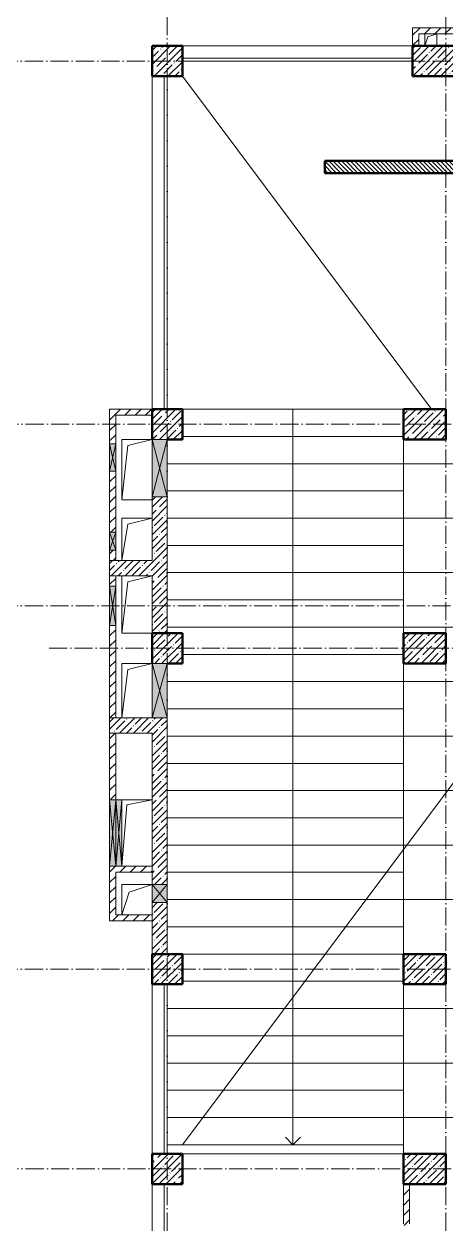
# Model space of a CAD drawing. Header units: millimetres. Extents: x -213536 to 1564669, y -45299 to 942238.
# Drawn here: x -8104 to -1142, y 472304 to 492109 of the extents above; entities that cross this region are included whole.
import ezdxf

# ---------------------------------------------------------------- set-up
doc = ezdxf.new("R2010")
doc.units = ezdxf.units.MM
doc.linetypes.add('50_200_ШТРИХ_1Т_ш5_п1_п1_', pattern=[700, 500, -100, 0, -100])
for name, color, linetype, lineweight in [('3.1) ЖБ окна 1.2 м', 102, 'Continuous', 30), ('A-DETL-____-OTLN-4', 7, 'Continuous', 18), ('A-DETL-GENF-OTLN', 7, 'Continuous', 9), ('A-FLOR-____-OTLN', 7, 'Continuous', 9), ('A-GENM-____-OTLN', 7, 'Continuous', 9), ('A-GLAZ-____-OTLN', 7, 'Continuous', 9), ('A-WALL-____-MCUT-1', 7, 'Continuous', 9), ('A-WALL-____-MCUT-2', 7, 'Continuous', 50), ('A-WALL-____-PATT-1', 7, 'Continuous', 9), ('A-WALL-FNSH-MCUT-1', 7, 'Continuous', 9), ('I-WALL-____-OTLN', 7, 'Continuous', 9), ('S-COLS-____-MCUT', 7, 'Continuous', 50), ('S-COLS-____-OTLN', 7, 'Continuous', 9), ('S-GRID-____-OTLN-1', 7, '50_200_ШТРИХ_1Т_ш5_п1_п1_', 9), ('S-STRS-____-OTLN-1', 7, 'Continuous', 9)]:
    doc.layers.add(name, color=color, linetype=linetype, lineweight=lineweight)
doc.layers.add('A-GLAZ-____-OTLN-1', color=7, linetype='Continuous', lineweight=9, true_color=0xc0c0c0)
pattern_1 = [(45, (-15591.66, 459015.94), (-114.0493, 114.0493), []), (45, (-15477.61, 459015.94), (-114.0493, 114.0493), [201.612, -40.322, 3.353, -36.97])]
pattern_2 = [(45, (-15591.66, 459015.94), (-84.8528, 84.8528), [])]

# ---------------------------------------------------------------- blocks, each defined once
blk = doc.blocks.new('BSC_Колонна _Прямоугольная - 500х500-25976076-АР1_План отверстий 2 этажа в осях 1-64_А-ГГ')
at = {"layer": 'S-COLS-____-OTLN'}
h = blk.add_hatch(dxfattribs=at)
h.set_pattern_fill('FP_26', color=256, style=0, pattern_type=2)
h.set_pattern_definition([(45, (-9850, -32481.04), (-114.04925, 114.04925), []), (45, (-9735.95, -32481.04), (-114.04925, 114.04925), [201.613, -40.323, 3.353, -36.97])])
h.paths.add_polyline_path([(-250, -250), (250, -250), (250, 250), (-250, 250)], flags=0)
at = {"layer": 'S-COLS-____-MCUT'}
for p, q in [((250, 250), (-250, 250)), ((-250, 250), (-250, -250)), ((250, -250), (250, 250)), ((-250, -250), (250, -250))]:
    blk.add_line(p, q, dxfattribs=at)
blk = doc.blocks.new('BSC_Колонна _Прямоугольная - 500х500-V2-АР1_План отверстий 2 этажа в осях 1-64_А-ГГ')
at = {"layer": 'S-COLS-____-OTLN'}
h = blk.add_hatch(dxfattribs=at)
h.set_pattern_fill('FP_28', color=256, style=0, pattern_type=2)
h.set_pattern_definition([(45, (-9850, -26481.04), (-114.04925, 114.04925), []), (45, (-9735.95, -26481.04), (-114.04925, 114.04925), [201.613, -40.323, 3.353, -36.97])])
h.paths.add_polyline_path([(-250, -250), (250, -250), (250, 250), (-250, 250)], flags=0)
at = {"layer": 'S-COLS-____-MCUT'}
for p, q in [((250, 250), (-250, 250)), ((-250, 250), (-250, -250)), ((250, -250), (250, 250)), ((0, -250), (250, -250))]:
    blk.add_line(p, q, dxfattribs=at)
blk = doc.blocks.new('BSC_Колонна _Прямоугольная - 500х700-V4-АР1_План отверстий 2 этажа в осях 1-64_А-ГГ')
at = {"layer": 'S-COLS-____-OTLN'}
h = blk.add_hatch(dxfattribs=at)
h.set_pattern_fill('FP_30', color=256, style=0, pattern_type=2)
h.set_pattern_definition([(315, (-32481.04, 14250), (114.04925, 114.04925), []), (315, (-32481.04, 14135.95), (114.04925, 114.04925), [201.613, -40.323, 3.353, -36.97])])
h.paths.add_polyline_path([(-250, 350), (-250, -350), (250, -350), (250, 350)], flags=0)
at = {"layer": 'S-COLS-____-MCUT'}
for p, q in [((250, 350), (-250, 350)), ((-250, 350), (-250, -350)), ((250, -350), (250, 350)), ((-250, -350), (250, -350))]:
    blk.add_line(p, q, dxfattribs=at)
blk = doc.blocks.new('BSC_Колонна _Прямоугольная - 500х700-V5-АР1_План отверстий 2 этажа в осях 1-64_А-ГГ')
at = {"layer": 'S-COLS-____-OTLN'}
h = blk.add_hatch(dxfattribs=at)
h.set_pattern_fill('FP_31', color=256, style=0, pattern_type=2)
h.set_pattern_definition([(315, (-22781.04, 14100), (114.0493, 114.0493), []), (315, (-22781.04, 13985.95), (114.0493, 114.0493), [201.613, -40.323, 3.353, -36.97])])
h.paths.add_polyline_path([(-250, 350), (-250, -350), (250, -350), (250, 350)], flags=0)
at = {"layer": 'S-COLS-____-MCUT'}
for p, q in [((250, 350), (-250, 350)), ((-250, 350), (-250, -350)), ((250, -350), (250, 350)), ((-250, -350), (250, -350))]:
    blk.add_line(p, q, dxfattribs=at)
blk = doc.blocks.new('BSC_Колонна _Прямоугольная - 500х700-V6-АР1_План отверстий 2 этажа в осях 1-64_А-ГГ')
at = {"layer": 'S-COLS-____-OTLN'}
h = blk.add_hatch(dxfattribs=at)
h.set_pattern_fill('FP_32', color=256, style=0, pattern_type=2)
h.set_pattern_definition([(315, (-26481.04, 14100), (114.04925, 114.04925), []), (315, (-26481.04, 13985.95), (114.04925, 114.04925), [201.613, -40.323, 3.353, -36.97])])
h.paths.add_polyline_path([(-250, 350), (-250, -350), (250, -350), (250, 350)], flags=0)
at = {"layer": 'S-COLS-____-MCUT'}
for p, q in [((250, 350), (-250, 350)), ((-250, 350), (-250, -350)), ((250, -350), (250, 350)), ((-250, -350), (250, -350))]:
    blk.add_line(p, q, dxfattribs=at)
blk = doc.blocks.new('BSC_Колонна _Прямоугольная - 500х500-V105-АР1_План отверстий 2 этажа в осях 1-64_А-ГГ')
at = {"layer": 'S-COLS-____-OTLN'}
h = blk.add_hatch(dxfattribs=at)
h.set_pattern_fill('FP_134', color=256, style=0, pattern_type=2)
h.set_pattern_definition([(45, (-9850, -17481.04), (-114.0493, 114.0493), []), (45, (-9735.95, -17481.04), (-114.0493, 114.0493), [201.613, -40.323, 3.353, -36.97])])
h.paths.add_polyline_path([(-250, -250), (250, -250), (250, 250), (-250, 250)], flags=0)
at = {"layer": 'S-COLS-____-MCUT'}
for p, q in [((250, 250), (-250, 250)), ((-250, 250), (-250, -250)), ((250, -250), (250, 250)), ((-250, -250), (250, -250))]:
    blk.add_line(p, q, dxfattribs=at)
blk = doc.blocks.new('BSC_Колонна _Прямоугольная - 500х700-V110-АР1_План отверстий 2 этажа в осях 1-64_А-ГГ')
at = {"layer": 'S-COLS-____-OTLN'}
h = blk.add_hatch(dxfattribs=at)
h.set_pattern_fill('FP_139', color=256, style=0, pattern_type=2)
h.set_pattern_definition([(315, (-17481.04, 14100), (114.0493, 114.0493), []), (315, (-17481.04, 13985.95), (114.0493, 114.0493), [201.612, -40.322, 3.353, -36.97])])
h.paths.add_polyline_path([(-250, 350), (-250, -350), (250, -350), (250, 350)], flags=0)
at = {"layer": 'S-COLS-____-MCUT'}
for p, q in [((250, 350), (-250, 350)), ((-250, 350), (-250, -350)), ((250, -350), (250, 350)), ((-250, -350), (250, -350))]:
    blk.add_line(p, q, dxfattribs=at)
blk = doc.blocks.new('BSC_Колонна _Прямоугольная - 500х700-V134-АР1_План отверстий 2 этажа в осях 1-64_А-ГГ')
at = {"layer": 'S-COLS-____-OTLN'}
h = blk.add_hatch(dxfattribs=at)
h.set_pattern_fill('FP_164', color=256, style=0, pattern_type=2)
h.set_pattern_definition([(315, (-14181.04, 14100), (114.0493, 114.0493), []), (315, (-14181.04, 13985.95), (114.0493, 114.0493), [201.612, -40.322, 3.353, -36.97])])
h.paths.add_polyline_path([(-250, 350), (-250, -350), (250, -350), (250, 350)], flags=0)
at = {"layer": 'S-COLS-____-MCUT'}
for p, q in [((250, 350), (-250, 350)), ((-250, 350), (-250, -350)), ((250, -350), (250, 350)), ((-250, -350), (250, -350))]:
    blk.add_line(p, q, dxfattribs=at)
blk = doc.blocks.new('AR_Отверстие прямоугольное _в плите_ - AR_Отверстие прямоугольное _в плите_-30552728-АР1_План отверстий 2 этажа в осях 1-64_А-ГГ')
at = {"layer": 'A-GENM-____-OTLN'}
for p, q in [((250, 500), (-250, 500)), ((-250, 500), (-250, -500)), ((-250, -500), (-150, 400)), ((-150, 400), (250, 500)), ((-250, -500), (250, -500))]:
    blk.add_line(p, q, dxfattribs=at)
blk = doc.blocks.new('AR_Отверстие прямоугольное _в плите_ - AR_Отверстие прямоугольное _в плите_-30552824-АР1_План отверстий 2 этажа в осях 1-64_А-ГГ')
at = {"layer": 'A-GENM-____-OTLN'}
for p, q in [((250, 350), (-250, 350)), ((-250, 350), (-250, -350)), ((-250, -350), (-150, 250)), ((-150, 250), (250, 350))]:
    blk.add_line(p, q, dxfattribs=at)
blk = doc.blocks.new('AR_Отверстие прямоугольное _в плите_ - AR_Отверстие прямоугольное _в плите_-30552826-АР1_План отверстий 2 этажа в осях 1-64_А-ГГ')
at = {"layer": 'A-GENM-____-OTLN'}
for p, q in [((-250, 475), (-250, -475)), ((-150, 375), (250, 475)), ((-250, -475), (-150, 375)), ((-250, -475), (250, -475))]:
    blk.add_line(p, q, dxfattribs=at)
blk = doc.blocks.new('AR_Отверстие прямоугольное _в плите_ - AR_Отверстие прямоугольное _в плите_-V175-АР1_План отверстий 2 этажа в осях 1-64_А-ГГ')
at = {"layer": 'A-GENM-____-OTLN'}
for p, q in [((250, 450), (-250, 450)), ((-250, 450), (-250, -450)), ((-150, 350), (250, 450)), ((-250, -450), (-150, 350))]:
    blk.add_line(p, q, dxfattribs=at)
blk = doc.blocks.new('AR_Отверстие прямоугольное _в плите_ - AR_Отверстие прямоугольное _в плите_-V186-АР1_План отверстий 2 этажа в осях 1-64_А-ГГ')
at = {"layer": 'A-GENM-____-OTLN'}
for p, q in [((250, 250), (-250, 250)), ((-250, 250), (-250, -250)), ((-125, 125), (250, 250)), ((-250, -250), (-125, 125))]:
    blk.add_line(p, q, dxfattribs=at)
blk = doc.blocks.new('AR_Отверстие прямоугольное _в плите_ - AR_Отверстие прямоугольное _в плите_-V190-АР1_План отверстий 2 этажа в осях 1-64_А-ГГ')
at = {"layer": 'A-GENM-____-OTLN'}
for p, q in [((-100, 100), (-100, -100)), ((-100, -100), (-50, 50)), ((-50, 50), (100, 100)), ((100, -100), (100, 100))]:
    blk.add_line(p, q, dxfattribs=at)
blk = doc.blocks.new('AR_Отверстие прямоугольное _в стене__БезПР - AR_Отверстие прямоугольное _в стене__БезПР-30590122-АР1_План отверстий 2 этажа в осях 1-64_А-ГГ')
at = {"layer": 'A-GLAZ-____-OTLN-1'}
blk.add_hatch(color=256, dxfattribs=at).paths.add_polyline_path([(475, -125), (475, 125), (-475, 125), (-475, -125)], flags=0)
at = {"layer": 'A-DETL-GENF-OTLN'}
for p, q in [((-475, -125), (-475, 125)), ((-475, 125), (475, 125)), ((475, 125), (-475, -125)), ((-475, 125), (475, -125)), ((475, 125), (-475, 125)), ((-475, 125), (-475, -125)), ((475, 125), (475, -125)), ((475, -125), (475, 125)), ((475, -125), (-475, -125)), ((-475, -125), (475, -125))]:
    blk.add_line(p, q, dxfattribs=at)
at = {"layer": 'A-GLAZ-____-OTLN'}
blk.add_line((475, 125), (-475, 125), dxfattribs=at)
blk = doc.blocks.new('AR_Отверстие прямоугольное _в стене__БезПР - AR_Отверстие прямоугольное _в стене__БезПР-30590124-АР1_План отверстий 2 этажа в осях 1-64_А-ГГ')
at = {"layer": 'A-GLAZ-____-OTLN-1'}
blk.add_hatch(color=256, dxfattribs=at).paths.add_polyline_path([(450, -125), (450, 125), (-450, 125), (-450, -125)], flags=0)
at = {"layer": 'A-DETL-GENF-OTLN'}
for p, q in [((-450, -125), (-450, 125)), ((-450, 125), (450, 125)), ((450, 125), (-450, -125)), ((-450, 125), (450, -125)), ((450, 125), (-450, 125)), ((-450, 125), (-450, -125)), ((450, 125), (450, -125)), ((450, -125), (450, 125)), ((450, -125), (-450, -125)), ((-450, -125), (450, -125))]:
    blk.add_line(p, q, dxfattribs=at)
at = {"layer": 'A-GLAZ-____-OTLN'}
blk.add_line((450, 125), (-450, 125), dxfattribs=at)
blk = doc.blocks.new('AR_Отверстие прямоугольное _в стене__БезПР - AR_Отверстие прямоугольное _в стене__БезПР-30460031-АР1_План отверстий 2 этажа в осях 1-64_А-ГГ')
at = {"layer": 'A-GLAZ-____-OTLN-1'}
blk.add_hatch(color=256, dxfattribs=at).paths.add_polyline_path([(150, 125), (-150, 125), (-150, -125), (150, -125)], flags=0)
at = {"layer": 'A-DETL-GENF-OTLN'}
for p, q in [((-150, -125), (-150, 125)), ((-150, 125), (150, 125)), ((150, 125), (-150, -125)), ((-150, 125), (150, -125)), ((150, 125), (-150, 125)), ((-150, 125), (-150, -125)), ((150, 125), (150, -125)), ((150, -125), (150, 125)), ((150, -125), (-150, -125)), ((-150, -125), (150, -125))]:
    blk.add_line(p, q, dxfattribs=at)
at = {"layer": 'A-GLAZ-____-OTLN'}
blk.add_line((150, 125), (-150, 125), dxfattribs=at)
blk = doc.blocks.new('AR_Отверстие прямоугольное _в плите_ - AR_Отверстие прямоугольное _в плите_-30552711-АР1_План отверстий 2 этажа в осях 1-64_А-ГГ')
at = {"layer": 'A-GENM-____-OTLN'}
for p, q in [((250, 550), (-250, 550)), ((-250, -550), (-167, 467)), ((-167, 467), (250, 550))]:
    blk.add_line(p, q, dxfattribs=at)
blk = doc.blocks.new('AR_Отверстие прямоугольное _в стене__БезПР - AR_Отверстие прямоугольное _в стене__БезПР-36428237-АР1_План отверстий 2 этажа в осях 1-64_А-ГГ')
at = {"layer": 'A-GLAZ-____-OTLN'}
blk.add_hatch(color=256, dxfattribs=at).paths.add_polyline_path([(-325, -50), (325, -50), (325, 50), (-325, 50)], flags=0)
at = {"layer": 'A-DETL-GENF-OTLN'}
for p, q in [((-325, -50), (-325, 50)), ((-325, 50), (325, 50)), ((325, 50), (-325, -50)), ((-325, 50), (325, -50)), ((325, 50), (-325, 50)), ((-325, 50), (-325, -50)), ((325, 50), (325, -50)), ((325, -50), (325, 50)), ((325, -50), (-325, -50)), ((-325, -50), (325, -50))]:
    blk.add_line(p, q, dxfattribs=at)
at = {"layer": 'A-GLAZ-____-OTLN'}
blk.add_line((325, 50), (-325, 50), dxfattribs=at)
blk = doc.blocks.new('AR_Отверстие прямоугольное _в стене_ - AR_Отверстие прямоугольное _в стене__ОВ-36889588-АР1_План отверстий 2 этажа в осях 1-64_А-ГГ')
at = {"layer": 'A-GLAZ-____-OTLN'}
blk.add_hatch(color=256, dxfattribs=at).paths.add_polyline_path([(-550, -50), (550, -50), (550, 50), (-550, 50)], flags=0)
at = {"layer": 'A-DETL-GENF-OTLN'}
for p, q in [((-550, -50), (-550, 50)), ((-550, 50), (550, 50)), ((550, 50), (-550, -50)), ((-550, 50), (550, -50)), ((550, 50), (-550, 50)), ((-550, 50), (-550, -50)), ((550, 50), (550, -50)), ((550, -50), (550, 50))]:
    blk.add_line(p, q, dxfattribs=at)
blk = doc.blocks.new('AR_Отверстие прямоугольное _в стене__БезПР - AR_Отверстие прямоугольное _в стене__БезПР-36788913-АР1_План отверстий 2 этажа в осях 1-64_А-ГГ')
at = {"layer": 'A-GLAZ-____-OTLN'}
blk.add_hatch(color=256, dxfattribs=at).paths.add_polyline_path([(-225, -50), (225, -50), (225, 50), (-225, 50)], flags=0)
at = {"layer": 'A-DETL-GENF-OTLN'}
for p, q in [((-225, -50), (-225, 50)), ((-225, 50), (225, 50)), ((225, 50), (-225, -50)), ((-225, 50), (225, -50)), ((225, 50), (-225, 50)), ((-225, 50), (-225, -50)), ((225, 50), (225, -50)), ((225, -50), (225, 50)), ((225, -50), (-225, -50)), ((-225, -50), (225, -50))]:
    blk.add_line(p, q, dxfattribs=at)
at = {"layer": 'A-GLAZ-____-OTLN'}
blk.add_line((225, 50), (-225, 50), dxfattribs=at)
blk = doc.blocks.new('AR_Отверстие прямоугольное _в стене__БезПР - AR_Отверстие прямоугольное _в стене__БезПР-36788904-АР1_План отверстий 2 этажа в осях 1-64_А-ГГ')
at = {"layer": 'A-GLAZ-____-OTLN'}
blk.add_hatch(color=256, dxfattribs=at).paths.add_polyline_path([(150, -50), (150, 50), (-150, 50), (-150, -50)], flags=0)
at = {"layer": 'A-DETL-GENF-OTLN'}
for p, q in [((-150, -50), (-150, 50)), ((-150, 50), (150, 50)), ((150, 50), (-150, -50)), ((-150, 50), (150, -50)), ((150, 50), (-150, 50)), ((-150, 50), (-150, -50)), ((150, 50), (150, -50)), ((150, -50), (150, 50)), ((150, -50), (-150, -50)), ((-150, -50), (150, -50))]:
    blk.add_line(p, q, dxfattribs=at)
at = {"layer": 'A-GLAZ-____-OTLN'}
blk.add_line((150, 50), (-150, 50), dxfattribs=at)
blk = doc.blocks.new('AR_Отверстие прямоугольное _в стене_ - AR_Отверстие прямоугольное _в стене__ОВ-36943067-АР1_План отверстий 2 этажа в осях 1-64_А-ГГ')
at = {"layer": 'A-GLAZ-____-OTLN'}
blk.add_hatch(color=256, dxfattribs=at).paths.add_polyline_path([(-550, -50), (550, -50), (550, 50), (-550, 50)], flags=0)
at = {"layer": 'A-DETL-GENF-OTLN'}
for p, q in [((-550, -50), (-550, 50)), ((-550, 50), (550, 50)), ((550, 50), (-550, -50)), ((-550, 50), (550, -50)), ((550, 50), (-550, 50)), ((-550, 50), (-550, -50)), ((550, 50), (550, -50)), ((550, -50), (550, 50)), ((550, -50), (-550, -50)), ((-550, -50), (550, -50))]:
    blk.add_line(p, q, dxfattribs=at)
blk = doc.blocks.new('2этаж')
at = {"layer": 'S-GRID-____-OTLN-1', "color": 251, "ltscale": 0.6, "true_color": 0x636466}
for p, q in [((-5741.7, 454533.3), (-5741.7, 508896.9)), ((-1141.7, 454533.3), (-1141.7, 508896.9)), ((11116.1, 491497), (-20260.4, 491497)), ((-20260.4, 485497), (11116.1, 485497)), ((11116.1, 482497), (-20260.4, 482497)), ((-7691.7, 481797), (11116.1, 481797)), ((11116.1, 476497), (-20260.4, 476497)), ((-20260.4, 473197), (11116.1, 473197))]:
    blk.add_line(p, q, dxfattribs=at)

msp = doc.modelspace()

# ---------------------------------------------------------------- hatches: boundary and pattern name
at = {"layer": 'A-WALL-____-PATT-1'}
h = msp.add_hatch(dxfattribs=at)
h.set_pattern_fill('FP_4', color=256, style=0, pattern_type=2)
h.set_pattern_definition(pattern_2)
h.paths.add_polyline_path([(-1591.7, 491747), (-1591.7, 492047), (-1691.7, 492047), (-1691.7, 491747)], flags=0)
h = msp.add_hatch(dxfattribs=at)
h.set_pattern_fill('FP_4', color=256, style=0, pattern_type=2)
h.set_pattern_definition(pattern_2)
h.paths.add_polyline_path([(-991.7, 491947), (-991.7, 492047), (-1591.7, 492047), (-1591.7, 491947), (-1465.6, 491947)], flags=0)
h = msp.add_hatch(dxfattribs=at)
h.set_pattern_fill('FP_6', color=256, style=0, pattern_type=2)
h.set_pattern_definition([(135, (-15591.663, 459015.94), (-35.35534, -35.35534), [])])
h.paths.add_polyline_path([(6158.3, 489647), (6158.3, 489847), (-3141.7, 489847), (-3141.7, 489647), (5604.2, 489647)], flags=0)
h = msp.add_hatch(dxfattribs=at)
h.set_pattern_fill('FP_4', color=256, style=0, pattern_type=2)
h.set_pattern_definition(pattern_2)
h.paths.add_polyline_path([(-5991.7, 485647), (-5991.7, 485747), (-6691.7, 485747), (-6691.7, 485647), (-6591.7, 485647)], flags=0)
h = msp.add_hatch(dxfattribs=at)
h.set_pattern_fill('FP_4', color=256, style=0, pattern_type=2)
h.set_pattern_definition(pattern_2)
h.paths.add_polyline_path([(-6591.7, 483247), (-6591.7, 483417), (-6691.7, 483417), (-6691.7, 483247)], flags=0)
h.paths.add_polyline_path([(-6691.7, 483717), (-6591.7, 483717), (-6591.7, 484722), (-6691.7, 484722), (-6691.7, 483831.7)], flags=0)
h.paths.add_polyline_path([(-6691.7, 485172), (-6591.7, 485172), (-6591.7, 485647), (-6691.7, 485647)], flags=0)
h = msp.add_hatch(dxfattribs=at)
h.set_pattern_fill('FP_25', color=256, style=0, pattern_type=2)
h.set_pattern_definition(pattern_1)
h.paths.add_polyline_path([(-5741.7, 482047), (-5741.7, 484297), (-5991.7, 484297), (-5991.7, 482047)], flags=0)
h = msp.add_hatch(dxfattribs=at)
h.set_pattern_fill('FP_25', color=256, style=0, pattern_type=2)
h.set_pattern_definition(pattern_1)
h.paths.add_polyline_path([(-5991.7, 482997), (-5991.7, 483247), (-6691.7, 483247), (-6691.7, 482997)], flags=0)
h = msp.add_hatch(dxfattribs=at)
h.set_pattern_fill('FP_4', color=256, style=0, pattern_type=2)
h.set_pattern_definition(pattern_2)
h.paths.add_polyline_path([(-6691.7, 480647), (-6591.7, 480647), (-6591.7, 482172), (-6691.7, 482172), (-6691.7, 482111.7)], flags=0)
h.paths.add_polyline_path([(-6691.7, 482822), (-6591.7, 482822), (-6591.7, 482997), (-6691.7, 482997)], flags=0)
h = msp.add_hatch(dxfattribs=at)
h.set_pattern_fill('FP_25', color=256, style=0, pattern_type=2)
h.set_pattern_definition(pattern_1)
h.paths.add_polyline_path([(-5991.7, 480397), (-5991.7, 480647), (-6691.7, 480647), (-6691.7, 480397)], flags=0)
h = msp.add_hatch(dxfattribs=at)
h.set_pattern_fill('FP_25', color=256, style=0, pattern_type=2)
h.set_pattern_definition(pattern_1)
h.paths.add_polyline_path([(-5991.7, 476747), (-5741.7, 476747), (-5741.7, 477597), (-5991.7, 477597), (-5991.7, 476951.7)], flags=0)
h.paths.add_polyline_path([(-5991.7, 477897), (-5741.7, 477897), (-5741.7, 480647), (-5991.7, 480647), (-5991.7, 480391.7)], flags=0)
h = msp.add_hatch(dxfattribs=at)
h.set_pattern_fill('FP_4', color=256, style=0, pattern_type=2)
h.set_pattern_definition(pattern_2)
h.paths.add_polyline_path([(-6591.7, 477397), (-6591.7, 478197), (-6691.7, 478197), (-6691.7, 477397)], flags=0)
h.paths.add_polyline_path([(-6641.7, 479297), (-6591.7, 479297), (-6591.7, 480397), (-6691.7, 480397), (-6691.7, 479297)], flags=0)
h = msp.add_hatch(dxfattribs=at)
h.set_pattern_fill('FP_4', color=256, style=0, pattern_type=2)
h.set_pattern_definition(pattern_2)
h.paths.add_polyline_path([(-6591.7, 478097), (-5991.7, 478097), (-5991.7, 478197), (-6591.7, 478197)], flags=0)
h = msp.add_hatch(dxfattribs=at)
h.set_pattern_fill('FP_4', color=256, style=0, pattern_type=2)
h.set_pattern_definition(pattern_2)
h.paths.add_polyline_path([(-5991.7, 477297), (-5991.7, 477397), (-6691.7, 477397), (-6691.7, 477297)], flags=0)
h = msp.add_hatch(dxfattribs=at)
h.set_pattern_fill('FP_4', color=256, style=0, pattern_type=2)
h.set_pattern_definition(pattern_2)
h.paths.add_polyline_path([(-1841.7, 471082), (-1741.7, 471082), (-1741.7, 471097), (-1841.7, 471097)], flags=0)
h.paths.add_polyline_path([(-1749.3, 472251.5), (-1748.2, 472293), (-1741.7, 472293), (-1741.7, 472947), (-1841.7, 472947), (-1841.7, 472293), (-1834.1, 472293), (-1834.1, 472251.5)], flags=0)
at = {"layer": 'S-COLS-____-OTLN'}
h = msp.add_hatch(dxfattribs=at)
h.set_pattern_fill('FP_25', color=256, style=0, pattern_type=2)
h.set_pattern_definition(pattern_1)
h.paths.add_polyline_path([(-5991.7, 481547), (-5491.7, 481547), (-5491.7, 482047), (-5991.7, 482047)], flags=0)
h = msp.add_hatch(dxfattribs=at)
h.set_pattern_fill('FP_25', color=256, style=0, pattern_type=2)
h.set_pattern_definition(pattern_1)
h.paths.add_polyline_path([(-5991.7, 472947), (-5491.7, 472947), (-5491.7, 473447), (-5991.7, 473447)], flags=0)

# ---------------------------------------------------------------- linework, layer by layer
at = {"layer": 'A-DETL-____-OTLN-4'}
for p, q in [((-5491.7, 473597), (7708.3, 491247)), ((-1378.3, 485747), (-5491.7, 491247))]:
    msp.add_line(p, q, dxfattribs=at)
at = {"layer": 'A-FLOR-____-OTLN'}
for p, q in [((-1491.7, 491747), (-1491.7, 491947)), ((-1291.7, 491947), (-1291.7, 491747)), ((-5491.7, 491497), (-1691.7, 491497)), ((-5741.7, 485747), (-5741.7, 491247)), ((-6491.7, 485247), (-5991.7, 485247)), ((-6491.7, 484247), (-6491.7, 485247)), ((-5991.7, 484247), (-6491.7, 484247)), ((-6491.7, 483946.7), (-5991.7, 483946.7)), ((-6491.7, 483247), (-6491.7, 483946.7)), ((-6491.7, 482047), (-6491.7, 482997)), ((-5991.7, 482047), (-6491.7, 482047)), ((-6491.7, 481547), (-5991.7, 481547)), ((-6491.7, 480647), (-6491.7, 481547)), ((-6491.7, 479297), (-5991.7, 479297)), ((-6491.7, 477897), (-5991.7, 477897)), ((-6491.7, 477397), (-6491.7, 477897)), ((-5741.7, 473447), (-5741.7, 476247)), ((-1841.7, 473447), (-5491.7, 473447))]:
    msp.add_line(p, q, dxfattribs=at)
at = {"layer": 'A-WALL-____-MCUT-1'}
for p, q in [((-5991.7, 484297), (-5991.7, 483247)), ((-5741.7, 482047), (-5741.7, 484297)), ((-5991.7, 483247), (-6691.7, 483247)), ((-6691.7, 483247), (-6691.7, 482997)), ((-6691.7, 482997), (-5991.7, 482997)), ((-5991.7, 482997), (-5991.7, 482047)), ((-5991.7, 482047), (-5741.7, 482047)), ((-5991.7, 480647), (-6691.7, 480647)), ((-6691.7, 480647), (-6691.7, 480397)), ((-5741.7, 477897), (-5741.7, 480647)), ((-6691.7, 480397), (-5991.7, 480397)), ((-5991.7, 480397), (-5991.7, 477897)), ((-5991.7, 477597), (-5991.7, 476747)), ((-5741.7, 476747), (-5741.7, 477597))]:
    msp.add_line(p, q, dxfattribs=at)
at = {"layer": 'A-WALL-____-MCUT-2'}
for p, q in [((6158.3, 489847), (-3141.7, 489847)), ((-3141.7, 489847), (-3141.7, 489647)), ((-3141.7, 489647), (6158.3, 489647))]:
    msp.add_line(p, q, dxfattribs=at)
at = {"layer": 'A-WALL-FNSH-MCUT-1'}
for p, q in [((-991.7, 492047), (-1691.7, 492047)), ((-1691.7, 492047), (-1691.7, 491747)), ((-1591.7, 491947), (-991.7, 491947)), ((-1591.7, 491747), (-1591.7, 491947)), ((-5991.7, 485747), (-6691.7, 485747)), ((-6691.7, 485747), (-6691.7, 485172)), ((-6591.7, 485647), (-5991.7, 485647)), ((-6591.7, 485172), (-6591.7, 485647)), ((-6691.7, 484722), (-6691.7, 483717)), ((-6591.7, 483717), (-6591.7, 484722)), ((-6691.7, 483417), (-6691.7, 483247)), ((-6591.7, 483247), (-6591.7, 483417)), ((-6691.7, 482997), (-6691.7, 482822)), ((-6591.7, 482822), (-6591.7, 482997)), ((-6691.7, 482172), (-6691.7, 480647)), ((-6591.7, 480647), (-6591.7, 482172)), ((-6691.7, 480397), (-6691.7, 479297)), ((-6591.7, 479297), (-6591.7, 480397)), ((-6691.7, 478197), (-6691.7, 477297)), ((-6591.7, 478097), (-5991.7, 478097)), ((-6591.7, 477397), (-6591.7, 478097)), ((-5991.7, 478197), (-6491.7, 478197)), ((-5991.7, 477397), (-6591.7, 477397)), ((-6691.7, 477297), (-5991.7, 477297)), ((-1841.7, 472947), (-1841.7, 472293)), ((-1741.7, 472293), (-1741.7, 472947))]:
    msp.add_line(p, q, dxfattribs=at)
at = {"layer": 'I-WALL-____-OTLN'}
for p, q in [((-5491.7, 491747), (-1691.7, 491747)), ((-1691.7, 491547), (-5491.7, 491547)), ((-5991.7, 485747), (-5991.7, 491247)), ((-5791.7, 491247), (-5791.7, 485747)), ((-5991.7, 473447), (-5991.7, 476247)), ((-5791.7, 476247), (-5791.7, 473447)), ((-5991.7, 469047), (-5991.7, 472947)), ((-5791.7, 472947), (-5791.7, 469047))]:
    msp.add_line(p, q, dxfattribs=at)
at = {"layer": 'S-COLS-____-MCUT'}
for p, q in [((-5491.7, 482047), (-5991.7, 482047)), ((-5991.7, 482047), (-5991.7, 481547)), ((-5491.7, 481547), (-5491.7, 482047)), ((-5741.7, 481547), (-5491.7, 481547)), ((-5491.7, 473447), (-5991.7, 473447)), ((-5991.7, 473447), (-5991.7, 472947)), ((-5491.7, 472947), (-5491.7, 473447)), ((-5991.7, 472947), (-5491.7, 472947))]:
    msp.add_line(p, q, dxfattribs=at)
at = {"layer": 'S-STRS-____-OTLN-1'}
for p, q in [((-1841.7, 485747), (-5491.7, 485747)), ((-1841.7, 485747), (-5491.7, 485747)), ((-3666.7, 485747), (-3666.7, 485297)), ((-1841.7, 485297), (-5491.7, 485297)), ((-1841.7, 485297), (-5491.7, 485297)), ((-3666.7, 485297), (-3666.7, 484847)), ((-1841.7, 485247), (-1841.7, 484847)), ((-1841.7, 485247), (-1841.7, 484847)), ((-1841.7, 484847), (-5741.7, 484847)), ((-1841.7, 484847), (-5741.7, 484847)), ((-3666.7, 484847), (-3666.7, 484397)), ((-1841.7, 484847), (-1841.7, 483947)), ((5758.3, 484847), (-1841.7, 484847)), ((5758.3, 484847), (-1841.7, 484847)), ((-1841.7, 484397), (-5741.7, 484397)), ((-1841.7, 484397), (-5741.7, 484397)), ((-3666.7, 484397), (-3666.7, 483947)), ((-1841.7, 484397), (-1841.7, 483947)), ((-1841.7, 483947), (-5741.7, 483947)), ((-1841.7, 483947), (-5741.7, 483947)), ((-3666.7, 483947), (-3666.7, 483497)), ((-1841.7, 483947), (-1841.7, 483047)), ((5758.3, 483947), (-1841.7, 483947)), ((5758.3, 483947), (-1841.7, 483947)), ((-1841.7, 483497), (-5741.7, 483497)), ((-1841.7, 483497), (-5741.7, 483497)), ((-3666.7, 483497), (-3666.7, 483047)), ((-1841.7, 483497), (-1841.7, 483047)), ((-1841.7, 483047), (-5741.7, 483047)), ((-1841.7, 483047), (-5741.7, 483047)), ((-3666.7, 483047), (-3666.7, 482597)), ((-1841.7, 483047), (-1841.7, 482147)), ((5758.3, 483047), (-1841.7, 483047)), ((5758.3, 483047), (-1841.7, 483047)), ((-1841.7, 482597), (-5741.7, 482597)), ((-1841.7, 482597), (-5741.7, 482597)), ((-3666.7, 482597), (-3666.7, 482147)), ((-1841.7, 482597), (-1841.7, 482147)), ((-1841.7, 482147), (-5741.7, 482147)), ((-1841.7, 482147), (-5741.7, 482147)), ((-3666.7, 482147), (-3666.7, 481697)), ((-1841.7, 482147), (-1841.7, 482047)), ((5758.3, 482147), (-1841.7, 482147)), ((5758.3, 482147), (-1841.7, 482147)), ((-1841.7, 481697), (-5491.7, 481697)), ((-1841.7, 481697), (-5491.7, 481697)), ((-3666.7, 481697), (-3666.7, 481247)), ((-1841.7, 481547), (-1841.7, 481247)), ((-1841.7, 481547), (-1841.7, 481247)), ((-1841.7, 481247), (-5741.7, 481247)), ((-1841.7, 481247), (-5741.7, 481247)), ((-3666.7, 481247), (-3666.7, 480797)), ((-1841.7, 481247), (-1841.7, 480347)), ((5758.3, 481247), (-1841.7, 481247)), ((5758.3, 481247), (-1841.7, 481247)), ((-1841.7, 480797), (-5741.7, 480797)), ((-1841.7, 480797), (-5741.7, 480797)), ((-3666.7, 480797), (-3666.7, 480347)), ((-1841.7, 480797), (-1841.7, 480347)), ((-1841.7, 480347), (-5741.7, 480347)), ((-1841.7, 480347), (-5741.7, 480347)), ((-3666.7, 480347), (-3666.7, 479897)), ((-1841.7, 480347), (-1841.7, 479447)), ((5758.3, 480347), (-1841.7, 480347)), ((5758.3, 480347), (-1841.7, 480347)), ((-1841.7, 479897), (-5741.7, 479897)), ((-1841.7, 479897), (-5741.7, 479897)), ((-3666.7, 479897), (-3666.7, 479447)), ((-1841.7, 479897), (-1841.7, 479447)), ((-1841.7, 479447), (-5741.7, 479447)), ((-1841.7, 479447), (-5741.7, 479447)), ((-3666.7, 479447), (-3666.7, 478997)), ((-1841.7, 479447), (-1841.7, 478547)), ((5758.3, 479447), (-1841.7, 479447)), ((5758.3, 479447), (-1841.7, 479447)), ((-1841.7, 478997), (-5741.7, 478997)), ((-1841.7, 478997), (-5741.7, 478997)), ((-3666.7, 478997), (-3666.7, 478547)), ((-1841.7, 478997), (-1841.7, 478547)), ((-1841.7, 478547), (-5741.7, 478547)), ((-1841.7, 478547), (-5741.7, 478547)), ((-3666.7, 478547), (-3666.7, 478097)), ((-1841.7, 478547), (-1841.7, 477647)), ((5758.3, 478547), (-1841.7, 478547)), ((5758.3, 478547), (-1841.7, 478547)), ((-1841.7, 478097), (-5741.7, 478097)), ((-1841.7, 478097), (-5741.7, 478097)), ((-3666.7, 478097), (-3666.7, 477647)), ((-1841.7, 478097), (-1841.7, 477647)), ((-1841.7, 477647), (-5741.7, 477647)), ((-1841.7, 477647), (-5741.7, 477647)), ((-3666.7, 477647), (-3666.7, 477197)), ((-1841.7, 477647), (-1841.7, 476747)), ((5758.3, 477647), (-1841.7, 477647)), ((5758.3, 477647), (-1841.7, 477647)), ((-1841.7, 477197), (-5741.7, 477197)), ((-1841.7, 477197), (-5741.7, 477197)), ((-3666.7, 477197), (-3666.7, 476747)), ((-1841.7, 477197), (-1841.7, 476747)), ((-1841.7, 476747), (-5491.7, 476747)), ((-1841.7, 476747), (-5491.7, 476747)), ((-3666.7, 476747), (-3666.7, 476297)), ((-1841.7, 476297), (-5491.7, 476297)), ((-1841.7, 476297), (-5491.7, 476297)), ((-3666.7, 476297), (-3666.7, 475847)), ((-1841.7, 476247), (-1841.7, 475847)), ((-1841.7, 476247), (-1841.7, 475847)), ((-1841.7, 475847), (-5741.7, 475847)), ((-1841.7, 475847), (-5741.7, 475847)), ((-3666.7, 475847), (-3666.7, 475397)), ((-1841.7, 475847), (-1841.7, 474947)), ((5758.3, 475847), (-1841.7, 475847)), ((5758.3, 475847), (-1841.7, 475847)), ((-1841.7, 475397), (-5741.7, 475397)), ((-1841.7, 475397), (-5741.7, 475397)), ((-3666.7, 475397), (-3666.7, 474947)), ((-1841.7, 475397), (-1841.7, 474947)), ((-1841.7, 474947), (-5741.7, 474947)), ((-1841.7, 474947), (-5741.7, 474947)), ((-3666.7, 474947), (-3666.7, 474497)), ((-1841.7, 474947), (-1841.7, 474047)), ((5758.3, 474947), (-1841.7, 474947)), ((5758.3, 474947), (-1841.7, 474947)), ((-1841.7, 474497), (-5741.7, 474497)), ((-1841.7, 474497), (-5741.7, 474497)), ((-3666.7, 474497), (-3666.7, 474047)), ((-1841.7, 474497), (-1841.7, 474047)), ((-1841.7, 474047), (-5741.7, 474047)), ((-1841.7, 474047), (-5741.7, 474047)), ((-3666.7, 474047), (-3666.7, 473597)), ((-1841.7, 474047), (-1841.7, 473447)), ((5758.3, 474047), (-1841.7, 474047)), ((5758.3, 474047), (-1841.7, 474047)), ((-1841.7, 473597), (-5741.7, 473597)), ((-3666.7, 473597), (-3791.7, 473722)), ((-3666.7, 473597), (-3541.7, 473722))]:
    msp.add_line(p, q, dxfattribs=at)

# ---------------------------------------------------------------- block references
at = {"layer": '3.1) ЖБ окна 1.2 м'}
msp.add_blockref('2этаж', (0, 0), dxfattribs=at)
at = {"layer": 'A-GENM-____-OTLN'}
for name, p in [('AR_Отверстие прямоугольное _в плите_ - AR_Отверстие прямоугольное _в плите_-V190-АР1_План отверстий 2 этажа в осях 1-64_А-ГГ', (-1391.7, 491847)), ('AR_Отверстие прямоугольное _в плите_ - AR_Отверстие прямоугольное _в плите_-30552728-АР1_План отверстий 2 этажа в осях 1-64_А-ГГ', (-6241.7, 484747)), ('AR_Отверстие прямоугольное _в плите_ - AR_Отверстие прямоугольное _в плите_-30552824-АР1_План отверстий 2 этажа в осях 1-64_А-ГГ', (-6241.7, 483596.7)), ('AR_Отверстие прямоугольное _в плите_ - AR_Отверстие прямоугольное _в плите_-30552826-АР1_План отверстий 2 этажа в осях 1-64_А-ГГ', (-6241.7, 482522)), ('AR_Отверстие прямоугольное _в плите_ - AR_Отверстие прямоугольное _в плите_-V175-АР1_План отверстий 2 этажа в осях 1-64_А-ГГ', (-6241.7, 481097)), ('AR_Отверстие прямоугольное _в плите_ - AR_Отверстие прямоугольное _в плите_-30552711-АР1_План отверстий 2 этажа в осях 1-64_А-ГГ', (-6241.7, 478747)), ('AR_Отверстие прямоугольное _в плите_ - AR_Отверстие прямоугольное _в плите_-V186-АР1_План отверстий 2 этажа в осях 1-64_А-ГГ', (-6241.7, 477647))]:
    msp.add_blockref(name, p, dxfattribs=at)
at = {"layer": 'A-GLAZ-____-OTLN'}
for name, p, rotation in [('AR_Отверстие прямоугольное _в стене__БезПР - AR_Отверстие прямоугольное _в стене__БезПР-30590122-АР1_План отверстий 2 этажа в осях 1-64_А-ГГ', (-5866.7, 484772), 269.9999999999999), ('AR_Отверстие прямоугольное _в стене__БезПР - AR_Отверстие прямоугольное _в стене__БезПР-36788913-АР1_План отверстий 2 этажа в осях 1-64_А-ГГ', (-6641.7, 484947), 89.99999999999991), ('AR_Отверстие прямоугольное _в стене__БезПР - AR_Отверстие прямоугольное _в стене__БезПР-36788904-АР1_План отверстий 2 этажа в осях 1-64_А-ГГ', (-6641.7, 483567), 89.99999999999991), ('AR_Отверстие прямоугольное _в стене__БезПР - AR_Отверстие прямоугольное _в стене__БезПР-36428237-АР1_План отверстий 2 этажа в осях 1-64_А-ГГ', (-6641.7, 482497), 89.99999999999991), ('AR_Отверстие прямоугольное _в стене__БезПР - AR_Отверстие прямоугольное _в стене__БезПР-30590124-АР1_План отверстий 2 этажа в осях 1-64_А-ГГ', (-5866.7, 481097), 269.9999999999999), ('AR_Отверстие прямоугольное _в стене_ - AR_Отверстие прямоугольное _в стене__ОВ-36889588-АР1_План отверстий 2 этажа в осях 1-64_А-ГГ', (-6641.7, 478747), 89.99999999999991), ('AR_Отверстие прямоугольное _в стене_ - AR_Отверстие прямоугольное _в стене__ОВ-36943067-АР1_План отверстий 2 этажа в осях 1-64_А-ГГ', (-6541.7, 478747), 269.9999999999999), ('AR_Отверстие прямоугольное _в стене__БезПР - AR_Отверстие прямоугольное _в стене__БезПР-30460031-АР1_План отверстий 2 этажа в осях 1-64_А-ГГ', (-5866.7, 477747), 269.9999999999999)]:
    msp.add_blockref(name, p, dxfattribs=dict(at, rotation=rotation))
at = {"layer": 'S-COLS-____-OTLN'}
for name, p in [('BSC_Колонна _Прямоугольная - 500х500-25976076-АР1_План отверстий 2 этажа в осях 1-64_А-ГГ', (-5741.7, 491497)), ('BSC_Колонна _Прямоугольная - 500х500-V2-АР1_План отверстий 2 этажа в осях 1-64_А-ГГ', (-5741.7, 485497)), ('BSC_Колонна _Прямоугольная - 500х500-V105-АР1_План отверстий 2 этажа в осях 1-64_А-ГГ', (-5741.7, 476497))]:
    msp.add_blockref(name, p, dxfattribs=at)
at = {"layer": 'S-COLS-____-OTLN', "rotation": 89.9999999999999}
for name, p in [('BSC_Колонна _Прямоугольная - 500х700-V4-АР1_План отверстий 2 этажа в осях 1-64_А-ГГ', (-1341.7, 491497)), ('BSC_Колонна _Прямоугольная - 500х700-V6-АР1_План отверстий 2 этажа в осях 1-64_А-ГГ', (-1491.7, 485497)), ('BSC_Колонна _Прямоугольная - 500х700-V5-АР1_План отверстий 2 этажа в осях 1-64_А-ГГ', (-1491.7, 481797)), ('BSC_Колонна _Прямоугольная - 500х700-V110-АР1_План отверстий 2 этажа в осях 1-64_А-ГГ', (-1491.7, 476497)), ('BSC_Колонна _Прямоугольная - 500х700-V134-АР1_План отверстий 2 этажа в осях 1-64_А-ГГ', (-1491.7, 473197))]:
    msp.add_blockref(name, p, dxfattribs=at)

doc.saveas('drawing.dxf')
